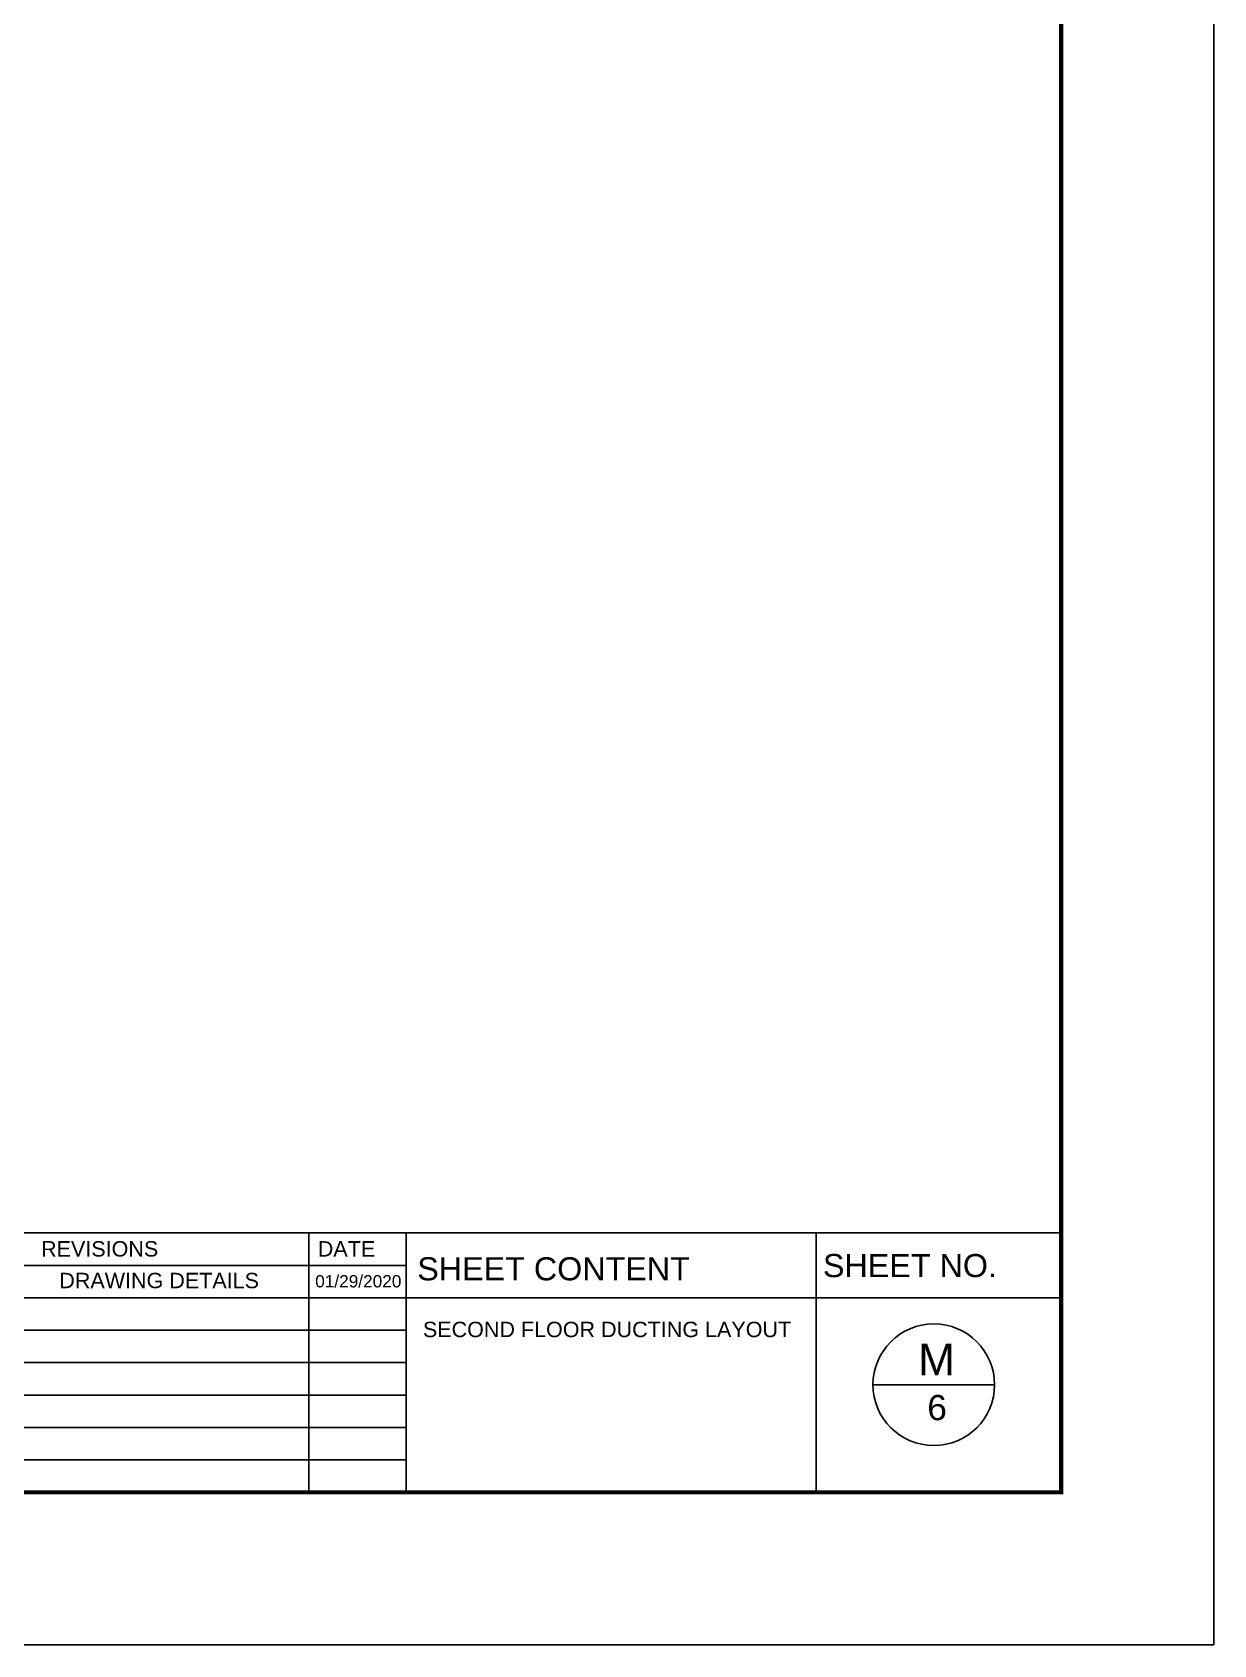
# Model space of a CAD drawing. Header units: millimetres. Extents: x -116 to 421, y 1 to 342.
# Drawn here: x 277.99 to 301.31, y 86.59 to 118.41 of the extents above; entities that cross this region are included whole.
import ezdxf

# ---------------------------------------------------------------- set-up
doc = ezdxf.new("R2010")
doc.units = ezdxf.units.MM
doc.header["$MEASUREMENT"] = 0
doc.layers.add('template', color=7, linetype='Continuous')
doc.styles.add('arial', font='arial.ttf')

msp = doc.modelspace()

# ---------------------------------------------------------------- linework, layer by layer
at = {"layer": 'template'}
for p, q in [((301.306, 86.586), (301.306, 156.981)), ((208.046, 94.714), (298.297, 94.714)), ((283.446, 94.714), (283.446, 89.594)), ((285.366, 94.714), (285.366, 89.594)), ((293.46, 94.714), (293.46, 89.594)), ((223.893, 94.074), (280.464, 94.074)), ((278.705, 94.074), (285.366, 94.074)), ((276.301, 93.434), (287.061, 93.434)), ((283.7, 93.434), (298.297, 93.434)), ((276.301, 92.794), (285.366, 92.794)), ((269.671, 92.154), (280.464, 92.154)), ((278.705, 92.154), (285.366, 92.154)), ((294.581, 91.718), (296.982, 91.718)), ((276.301, 91.514), (285.366, 91.514)), ((269.671, 90.874), (280.464, 90.874)), ((278.705, 90.874), (285.366, 90.874)), ((276.301, 90.234), (285.366, 90.234)), ((202.03, 86.586), (301.306, 86.586))]:
    msp.add_line(p, q, dxfattribs=at)
at = {"layer": 'template', "linetype": 'Continuous', "const_width": 0.0853}
msp.add_lwpolyline([(208.046, 89.594), (298.297, 89.594), (298.297, 153.973), (208.046, 153.973)], close=True, dxfattribs=at)
at = {"layer": 'template'}
msp.add_circle((295.781, 91.718), 1.2, dxfattribs=at)

# ---------------------------------------------------------------- texts
at = {"layer": 'template', "style": 'arial'}
for s, height, p in [('REVISIONS', 0.304, (278.164, 94.248)), ('DATE', 0.304, (283.625, 94.248)), ('SHEET CONTENT', 0.45603, (285.588, 93.778)), ('SHEET NO.', 0.456, (293.594, 93.842)), ('DRAWING DETAILS', 0.30402, (278.524, 93.623)), ('01/29/2020', 0.2432, (283.574, 93.639)), ('SECOND FLOOR DUCTING LAYOUT', 0.30402, (285.699, 92.657)), ('M', 0.624, (295.471, 91.905)), ('6', 0.499, (295.652, 91.018))]:
    msp.add_text(s, height=height, dxfattribs=at).set_placement(p)

doc.saveas('drawing.dxf')
